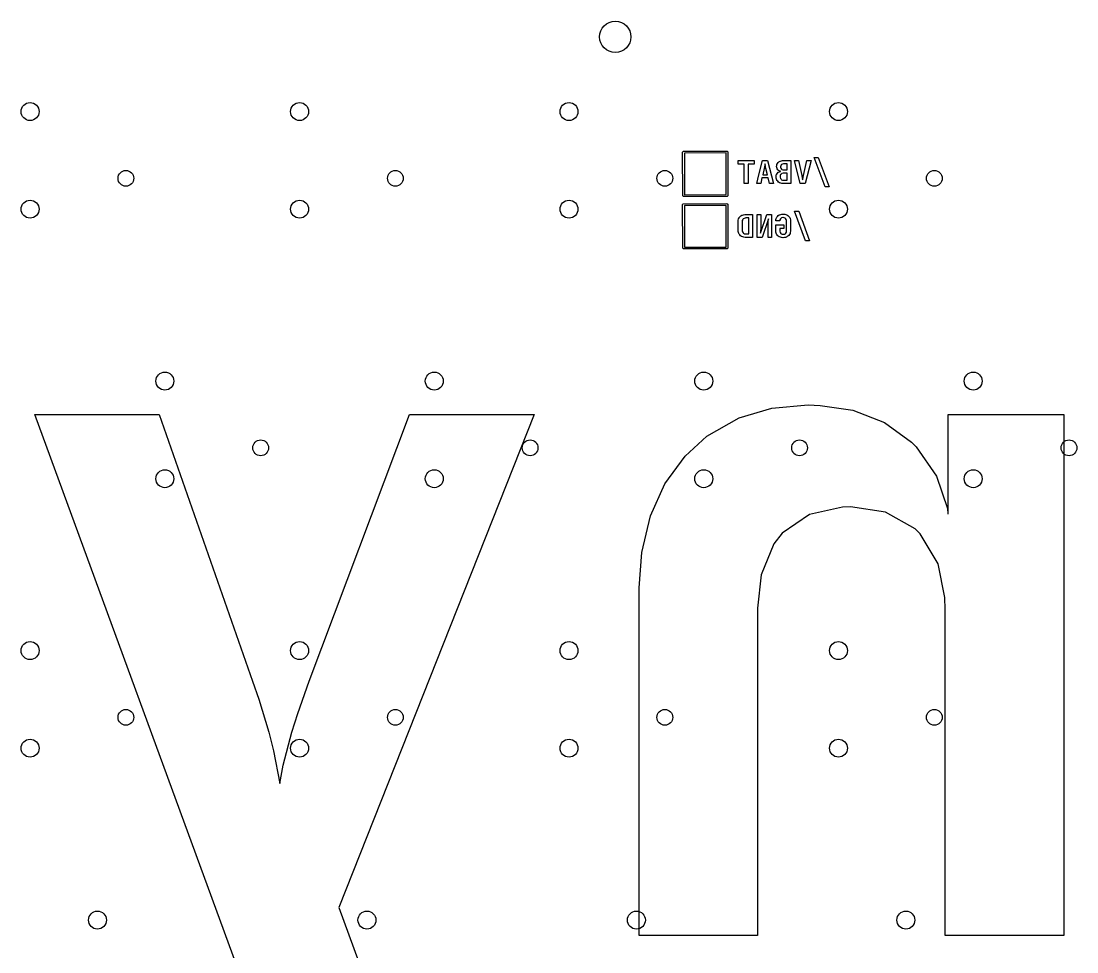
# Model space of a CAD drawing. Extents: x 0.7 to 11, y -6.1 to -1.6.
# Drawn here: x 6.575 to 9.351, y -4.058 to -1.61 of the extents above; entities that cross this region are included whole.
import ezdxf

# ---------------------------------------------------------------- set-up
doc = ezdxf.new("R2010")
doc.units = 0
doc.header["$MEASUREMENT"] = 0
doc.layers.add('BLACK', color=7, linetype='CONTINUOUS')

msp = doc.modelspace()

# ---------------------------------------------------------------- linework, layer by layer
at = {"layer": 'BLACK', "linetype": 'CONTINUOUS'}
for p, q in [((8.3146, -1.9547), (8.3147, -1.9538)), ((8.3147, -2.0698), (8.3146, -1.9547)), ((8.3147, -1.9538), (8.316, -1.9525)), ((8.316, -1.9525), (8.4311, -1.9524)), ((8.4287, -1.9569), (8.3191, -1.9571)), ((8.3191, -1.9571), (8.3193, -2.0667)), ((8.4289, -2.0665), (8.4287, -1.9569)), ((8.4311, -1.9524), (8.432, -1.9525)), ((8.432, -1.9525), (8.4333, -1.9538)), ((8.4333, -1.9538), (8.4335, -2.0689)), ((8.689, -2.0463), (8.6601, -1.9686)), ((8.6601, -1.9686), (8.6709, -1.9686)), ((8.6709, -1.9686), (8.6997, -2.0463)), ((8.4607, -1.9862), (8.4607, -1.9769)), ((8.4607, -1.9769), (8.5027, -1.9769)), ((8.4765, -1.9862), (8.4607, -1.9862)), ((8.4765, -2.0372), (8.4765, -1.9862)), ((8.5027, -1.9862), (8.4869, -1.9862)), ((8.4869, -1.9862), (8.4869, -2.0372)), ((8.5027, -1.9769), (8.5027, -1.9862)), ((8.5152, -2.0142), (8.5246, -1.9769)), ((8.5246, -1.9769), (8.5379, -1.9769)), ((8.5288, -1.9979), (8.5251, -2.0142)), ((8.5294, -1.995), (8.5288, -1.9979)), ((8.53, -1.9921), (8.5294, -1.995)), ((8.5303, -1.9906), (8.53, -1.9921)), ((8.5309, -1.9878), (8.5303, -1.9906)), ((8.5312, -1.9859), (8.5309, -1.9878)), ((8.5318, -1.9887), (8.5312, -1.9859)), ((8.5321, -1.9906), (8.5318, -1.9887)), ((8.5327, -1.9936), (8.5321, -1.9906)), ((8.5334, -1.9966), (8.5327, -1.9936)), ((8.5337, -1.9978), (8.5334, -1.9966)), ((8.5374, -2.0142), (8.5337, -1.9978)), ((8.5379, -1.9769), (8.5531, -2.0372)), ((8.5617, -1.9924), (8.5619, -1.9898)), ((8.5618, -1.9936), (8.5617, -1.9924)), ((8.562, -1.9954), (8.5618, -1.9936)), ((8.5619, -1.9898), (8.5626, -1.987)), ((8.5629, -1.9982), (8.562, -1.9954)), ((8.5626, -1.987), (8.564, -1.9842)), ((8.563, -1.9984), (8.5629, -1.9982)), ((8.5646, -2.0009), (8.563, -1.9984)), ((8.564, -1.9842), (8.5657, -1.9821)), ((8.5657, -1.9821), (8.5679, -1.9803)), ((8.5679, -1.9803), (8.5707, -1.9788)), ((8.5707, -1.9788), (8.5717, -1.9783)), ((8.5717, -1.9783), (8.5747, -1.9775)), ((8.5725, -1.9906), (8.5721, -1.9936)), ((8.5721, -1.9936), (8.5721, -1.9943)), ((8.5721, -1.9943), (8.5727, -1.9971)), ((8.574, -1.988), (8.5725, -1.9906)), ((8.5727, -1.9971), (8.5744, -1.9995)), ((8.5744, -1.9876), (8.574, -1.988)), ((8.577, -1.9861), (8.5744, -1.9876)), ((8.5747, -1.9775), (8.5776, -1.977)), ((8.5798, -1.9855), (8.577, -1.9861)), ((8.5776, -1.977), (8.5808, -1.9769)), ((8.5809, -1.9855), (8.5798, -1.9855)), ((8.5808, -1.9769), (8.5992, -1.9769)), ((8.5892, -1.9855), (8.5809, -1.9855)), ((8.5892, -2.0017), (8.5892, -1.9855)), ((8.5992, -1.9769), (8.5992, -2.0372)), ((8.6236, -2.0372), (8.6085, -1.9769)), ((8.6085, -1.9769), (8.619, -1.9769)), ((8.619, -1.9769), (8.6278, -2.0161)), ((8.6324, -2.0162), (8.6416, -1.9769)), ((8.6522, -1.9769), (8.637, -2.0372)), ((8.6416, -1.9769), (8.6522, -1.9769)), ((8.5094, -2.0372), (8.5152, -2.0142)), ((8.5232, -2.0226), (8.5199, -2.0372)), ((8.5392, -2.0226), (8.5232, -2.0226)), ((8.5251, -2.0142), (8.5374, -2.0142)), ((8.5426, -2.0372), (8.5392, -2.0226)), ((8.5603, -2.0189), (8.5608, -2.0159)), ((8.5603, -2.0195), (8.5603, -2.0189)), ((8.5603, -2.02), (8.5603, -2.0195)), ((8.5605, -2.0231), (8.5603, -2.02)), ((8.5612, -2.026), (8.5605, -2.0231)), ((8.5608, -2.0159), (8.5618, -2.013)), ((8.5626, -2.0288), (8.5612, -2.026)), ((8.5618, -2.013), (8.5622, -2.0123)), ((8.5622, -2.0123), (8.5638, -2.0098)), ((8.5638, -2.0098), (8.5659, -2.0078)), ((8.5666, -2.0029), (8.5646, -2.0009)), ((8.5659, -2.0078), (8.5664, -2.0075)), ((8.5664, -2.0075), (8.5691, -2.0061)), ((8.5691, -2.0044), (8.5666, -2.0029)), ((8.572, -2.0052), (8.5691, -2.0044)), ((8.5691, -2.0061), (8.572, -2.0054)), ((8.571, -2.0166), (8.5706, -2.0195)), ((8.5706, -2.0195), (8.5707, -2.0208)), ((8.5707, -2.0208), (8.5715, -2.0237)), ((8.5722, -2.0139), (8.571, -2.0166)), ((8.5715, -2.0237), (8.5733, -2.0262)), ((8.572, -2.0054), (8.572, -2.0052)), ((8.5733, -2.0127), (8.5722, -2.0139)), ((8.5757, -2.011), (8.5733, -2.0127)), ((8.5733, -2.0262), (8.5747, -2.0272)), ((8.5744, -1.9995), (8.5752, -2.0002)), ((8.5752, -2.0002), (8.5778, -2.0014)), ((8.5785, -2.0102), (8.5757, -2.011)), ((8.5778, -2.0014), (8.5809, -2.0017)), ((8.5804, -2.0101), (8.5785, -2.0102)), ((8.5892, -2.0101), (8.5804, -2.0101)), ((8.5809, -2.0017), (8.5892, -2.0017)), ((8.5892, -2.0286), (8.5892, -2.0101)), ((8.6278, -2.0161), (8.628, -2.0167)), ((8.628, -2.0167), (8.6286, -2.0196)), ((8.6286, -2.0196), (8.6291, -2.0224)), ((8.6291, -2.0224), (8.6296, -2.0249)), ((8.6296, -2.0249), (8.6301, -2.0278)), ((8.6301, -2.0278), (8.6305, -2.0254)), ((8.6305, -2.0254), (8.6311, -2.0224)), ((8.6311, -2.0224), (8.6312, -2.022)), ((8.6312, -2.022), (8.6318, -2.019)), ((8.6318, -2.019), (8.6324, -2.0162)), ((8.4869, -2.0372), (8.4765, -2.0372)), ((8.5199, -2.0372), (8.5094, -2.0372)), ((8.5531, -2.0372), (8.5426, -2.0372)), ((8.5627, -2.0291), (8.5626, -2.0288)), ((8.5646, -2.0315), (8.5627, -2.0291)), ((8.567, -2.0336), (8.5646, -2.0315)), ((8.5695, -2.0351), (8.567, -2.0336)), ((8.5724, -2.0362), (8.5695, -2.0351)), ((8.5752, -2.0369), (8.5724, -2.0362)), ((8.5747, -2.0272), (8.5775, -2.0283)), ((8.5783, -2.0372), (8.5752, -2.0369)), ((8.5775, -2.0283), (8.5804, -2.0286)), ((8.5798, -2.0372), (8.5783, -2.0372)), ((8.5992, -2.0372), (8.5798, -2.0372)), ((8.5804, -2.0286), (8.5892, -2.0286)), ((8.637, -2.0372), (8.6236, -2.0372)), ((8.6997, -2.0463), (8.689, -2.0463)), ((8.316, -2.0711), (8.3147, -2.0698)), ((8.3169, -2.0713), (8.316, -2.0711)), ((8.432, -2.0711), (8.3169, -2.0713)), ((8.3193, -2.0667), (8.4289, -2.0665)), ((8.4333, -2.0698), (8.432, -2.0711)), ((8.4335, -2.0689), (8.4333, -2.0698)), ((8.3146, -2.0925), (8.3147, -2.0916)), ((8.3147, -2.2076), (8.3146, -2.0925)), ((8.3147, -2.0916), (8.316, -2.0903)), ((8.316, -2.0903), (8.4311, -2.0902)), ((8.4287, -2.0947), (8.3191, -2.0949)), ((8.3191, -2.0949), (8.3193, -2.2045)), ((8.4289, -2.2043), (8.4287, -2.0947)), ((8.4311, -2.0902), (8.432, -2.0903)), ((8.432, -2.0903), (8.4333, -2.0916)), ((8.4333, -2.0916), (8.4335, -2.2067)), ((8.4606, -2.1364), (8.4609, -2.1333)), ((8.4606, -2.1374), (8.4606, -2.1364)), ((8.4606, -2.16), (8.4606, -2.1374)), ((8.4609, -2.1333), (8.4618, -2.1303)), ((8.4618, -2.1303), (8.4631, -2.1275)), ((8.4631, -2.1275), (8.4634, -2.127)), ((8.4634, -2.127), (8.4653, -2.1246)), ((8.4653, -2.1246), (8.4675, -2.1226)), ((8.4675, -2.1226), (8.4701, -2.1209)), ((8.4701, -2.1209), (8.4718, -2.1201)), ((8.4713, -2.1344), (8.4709, -2.1374)), ((8.4709, -2.1374), (8.4709, -2.16)), ((8.4726, -2.1317), (8.4713, -2.1344)), ((8.4718, -2.1201), (8.4747, -2.1192)), ((8.4736, -2.1305), (8.4726, -2.1317)), ((8.4761, -2.1288), (8.4736, -2.1305)), ((8.4747, -2.1192), (8.4778, -2.1187)), ((8.4789, -2.128), (8.4761, -2.1288)), ((8.4778, -2.1187), (8.4807, -2.1186)), ((8.4807, -2.1279), (8.4789, -2.128)), ((8.4807, -2.1186), (8.4987, -2.1186)), ((8.4883, -2.1279), (8.4807, -2.1279)), ((8.4883, -2.1697), (8.4883, -2.1279)), ((8.4987, -2.1186), (8.4987, -2.1789)), ((8.5108, -2.1789), (8.5108, -2.1186)), ((8.5108, -2.1186), (8.5202, -2.1186)), ((8.5191, -2.1674), (8.5358, -2.1186)), ((8.5202, -2.1186), (8.5202, -2.1472)), ((8.5401, -2.1302), (8.5234, -2.1789)), ((8.5358, -2.1186), (8.5484, -2.1186)), ((8.5394, -2.1389), (8.5396, -2.1359)), ((8.5396, -2.1359), (8.5398, -2.1332)), ((8.5398, -2.1332), (8.5401, -2.1302)), ((8.5484, -2.1186), (8.5484, -2.1789)), ((8.5597, -2.1346), (8.56, -2.1317)), ((8.5597, -2.1356), (8.5597, -2.1346)), ((8.57, -2.1356), (8.5597, -2.1356)), ((8.56, -2.1317), (8.5608, -2.1288)), ((8.5608, -2.1288), (8.5621, -2.1261)), ((8.5621, -2.1261), (8.5639, -2.1236)), ((8.5639, -2.1236), (8.5662, -2.1215)), ((8.5662, -2.1215), (8.5687, -2.12)), ((8.5687, -2.12), (8.5698, -2.1194)), ((8.5698, -2.1194), (8.5728, -2.1184)), ((8.5704, -2.1327), (8.57, -2.1356)), ((8.5716, -2.13), (8.5704, -2.1327)), ((8.5724, -2.1291), (8.5716, -2.13)), ((8.5749, -2.1275), (8.5724, -2.1291)), ((8.5728, -2.1184), (8.5757, -2.1179)), ((8.5778, -2.1269), (8.5749, -2.1275)), ((8.5757, -2.1179), (8.5788, -2.1178)), ((8.5789, -2.1268), (8.5778, -2.1269)), ((8.5788, -2.1178), (8.5803, -2.1178)), ((8.5817, -2.1271), (8.5789, -2.1268)), ((8.5803, -2.1178), (8.5833, -2.1181)), ((8.5844, -2.1283), (8.5817, -2.1271)), ((8.5833, -2.1181), (8.5861, -2.1188)), ((8.5854, -2.1291), (8.5844, -2.1283)), ((8.5871, -2.1316), (8.5854, -2.1291)), ((8.5861, -2.1188), (8.589, -2.1199)), ((8.5877, -2.1345), (8.5871, -2.1316)), ((8.5877, -2.1356), (8.5877, -2.1345)), ((8.5877, -2.1619), (8.5877, -2.1356)), ((8.589, -2.1199), (8.5915, -2.1215)), ((8.5915, -2.1215), (8.5938, -2.1236)), ((8.5938, -2.1236), (8.5957, -2.1261)), ((8.5957, -2.1261), (8.5961, -2.1269)), ((8.5961, -2.1269), (8.5972, -2.1296)), ((8.5972, -2.1296), (8.5979, -2.1326)), ((8.5979, -2.1326), (8.5981, -2.1356)), ((8.5981, -2.1356), (8.5981, -2.1619)), ((8.6378, -2.188), (8.6089, -2.1103)), ((8.6089, -2.1103), (8.6197, -2.1103)), ((8.6197, -2.1103), (8.6486, -2.188)), ((8.4608, -2.1631), (8.4606, -2.16)), ((8.4614, -2.166), (8.4608, -2.1631)), ((8.4709, -2.16), (8.471, -2.1616)), ((8.471, -2.1616), (8.4719, -2.1646)), ((8.4719, -2.1646), (8.4736, -2.167)), ((8.5193, -2.1645), (8.5191, -2.1674)), ((8.5195, -2.1616), (8.5193, -2.1645)), ((8.5196, -2.1611), (8.5195, -2.1616)), ((8.5198, -2.1582), (8.5196, -2.1611)), ((8.5199, -2.1552), (8.5198, -2.1582)), ((8.52, -2.1538), (8.5199, -2.1552)), ((8.5201, -2.1509), (8.52, -2.1538)), ((8.5202, -2.1479), (8.5201, -2.1509)), ((8.5202, -2.1472), (8.5202, -2.1479)), ((8.5391, -2.1459), (8.5392, -2.1429)), ((8.5391, -2.1488), (8.5391, -2.1459)), ((8.5391, -2.1494), (8.5391, -2.1488)), ((8.5391, -2.1789), (8.5391, -2.1494)), ((8.5392, -2.1429), (8.5393, -2.142)), ((8.5393, -2.142), (8.5394, -2.1389)), ((8.5597, -2.1619), (8.5597, -2.1462)), ((8.5597, -2.1462), (8.5804, -2.1462)), ((8.5599, -2.1648), (8.5597, -2.1619)), ((8.5605, -2.1679), (8.5599, -2.1648)), ((8.5804, -2.1552), (8.57, -2.1552)), ((8.57, -2.1552), (8.57, -2.1619)), ((8.57, -2.1619), (8.5701, -2.1629)), ((8.5701, -2.1629), (8.5707, -2.1658)), ((8.5804, -2.1462), (8.5804, -2.1552)), ((8.5862, -2.1675), (8.5874, -2.1648)), ((8.5874, -2.1648), (8.5877, -2.1619)), ((8.598, -2.1626), (8.5977, -2.1658)), ((8.5981, -2.1619), (8.598, -2.1626)), ((8.4625, -2.1689), (8.4614, -2.166)), ((8.4631, -2.17), (8.4625, -2.1689)), ((8.4649, -2.1725), (8.4631, -2.17)), ((8.467, -2.1746), (8.4649, -2.1725)), ((8.4695, -2.1763), (8.467, -2.1746)), ((8.4701, -2.1766), (8.4695, -2.1763)), ((8.4728, -2.1777), (8.4701, -2.1766)), ((8.4757, -2.1785), (8.4728, -2.1777)), ((8.4736, -2.167), (8.4749, -2.1681)), ((8.4749, -2.1681), (8.4776, -2.1693)), ((8.4788, -2.1789), (8.4757, -2.1785)), ((8.4776, -2.1693), (8.4807, -2.1697)), ((8.4807, -2.1789), (8.4788, -2.1789)), ((8.4807, -2.1697), (8.4883, -2.1697)), ((8.4987, -2.1789), (8.4807, -2.1789)), ((8.5234, -2.1789), (8.5108, -2.1789)), ((8.5484, -2.1789), (8.5391, -2.1789)), ((8.5616, -2.1706), (8.5605, -2.1679)), ((8.5621, -2.1714), (8.5616, -2.1706)), ((8.5639, -2.1739), (8.5621, -2.1714)), ((8.5662, -2.176), (8.5639, -2.1739)), ((8.5687, -2.1776), (8.5662, -2.176)), ((8.5715, -2.1787), (8.5687, -2.1776)), ((8.5707, -2.1658), (8.5724, -2.1684)), ((8.5747, -2.1795), (8.5715, -2.1787)), ((8.5724, -2.1684), (8.5733, -2.1692)), ((8.5733, -2.1692), (8.576, -2.1704)), ((8.5777, -2.1797), (8.5747, -2.1795)), ((8.576, -2.1704), (8.5789, -2.1707)), ((8.5788, -2.1798), (8.5777, -2.1797)), ((8.582, -2.1796), (8.5788, -2.1798)), ((8.5789, -2.1707), (8.5799, -2.1707)), ((8.5799, -2.1707), (8.5828, -2.1701)), ((8.5849, -2.1791), (8.582, -2.1796)), ((8.5828, -2.1701), (8.5854, -2.1684)), ((8.5879, -2.1781), (8.5849, -2.1791)), ((8.5854, -2.1684), (8.5862, -2.1675)), ((8.589, -2.1776), (8.5879, -2.1781)), ((8.5915, -2.176), (8.589, -2.1776)), ((8.5938, -2.1739), (8.5915, -2.176)), ((8.5957, -2.1714), (8.5938, -2.1739)), ((8.5969, -2.1687), (8.5957, -2.1714)), ((8.5977, -2.1658), (8.5969, -2.1687)), ((8.6486, -2.188), (8.6378, -2.188)), ((8.316, -2.2089), (8.3147, -2.2076)), ((8.3169, -2.2091), (8.316, -2.2089)), ((8.432, -2.2089), (8.3169, -2.2091)), ((8.3193, -2.2045), (8.4289, -2.2043)), ((8.4333, -2.2076), (8.432, -2.2089)), ((8.4335, -2.2067), (8.4333, -2.2076)), ((8.4628, -2.6532), (8.5488, -2.628)), ((8.5488, -2.628), (8.645, -2.6196)), ((8.645, -2.6196), (8.676, -2.6205)), ((8.676, -2.6205), (8.7622, -2.6333)), ((8.7622, -2.6333), (8.8456, -2.6656)), ((7.2772, -4.4633), (6.6109, -2.6444)), ((6.6109, -2.6444), (6.9377, -2.6444)), ((6.9377, -2.6444), (7.1837, -3.3459)), ((7.3324, -3.3459), (7.5962, -2.6444)), ((7.9239, -2.6444), (7.4102, -3.9405)), ((7.5962, -2.6444), (7.9239, -2.6444)), ((8.3781, -2.7016), (8.4628, -2.6532)), ((9.0127, -2.906), (9.0127, -2.6444)), ((9.0127, -2.6444), (9.3169, -2.6444)), ((9.3169, -2.6444), (9.3169, -4.0148)), ((8.8456, -2.6656), (8.9162, -2.717)), ((8.3212, -2.7539), (8.3781, -2.7016)), ((8.9162, -2.717), (8.9286, -2.7294)), ((8.9286, -2.7294), (8.9825, -2.807)), ((8.2681, -2.8268), (8.3212, -2.7539)), ((8.2302, -2.9113), (8.2681, -2.8268)), ((8.9825, -2.807), (9.0109, -2.8916)), ((8.2075, -3.0072), (8.2302, -2.9113)), ((8.6486, -2.9073), (8.5767, -2.9569)), ((8.7352, -2.8884), (8.6486, -2.9073)), ((8.7562, -2.8878), (8.7352, -2.8884)), ((8.8483, -2.9013), (8.7562, -2.8878)), ((8.9259, -2.9456), (8.8483, -2.9013)), ((9.0109, -2.8916), (9.0124, -2.906)), ((9.0124, -2.906), (9.0127, -2.906)), ((8.5767, -2.9569), (8.5546, -2.9847)), ((8.9388, -2.9582), (8.9259, -2.9456)), ((8.9865, -3.037), (8.9388, -2.9582)), ((8.5546, -2.9847), (8.5207, -3.0658)), ((8.2, -3.1006), (8.2075, -3.0072)), ((9.0042, -3.126), (8.9865, -3.037)), ((8.5207, -3.0658), (8.5115, -3.1534)), ((8.1999, -3.1147), (8.2, -3.1006)), ((8.1999, -4.0148), (8.1999, -3.1147)), ((9.0053, -3.1573), (9.0042, -3.126)), ((8.5115, -3.1534), (8.5115, -4.0148)), ((9.0053, -4.0148), (9.0053, -3.1573)), ((7.1837, -3.3459), (7.2001, -3.3928)), ((7.3023, -3.4306), (7.3324, -3.3459)), ((7.2001, -3.3928), (7.2263, -3.4798)), ((7.2867, -3.4798), (7.3023, -3.4306)), ((7.2263, -3.4798), (7.2388, -3.5289)), ((7.2639, -3.567), (7.2867, -3.4798)), ((7.2388, -3.5289), (7.2554, -3.6149)), ((7.2554, -3.6149), (7.2639, -3.567)), ((7.4102, -3.9405), (7.6031, -4.4633)), ((8.5115, -4.0148), (8.1999, -4.0148)), ((9.3169, -4.0148), (9.0053, -4.0148))]:
    msp.add_line(p, q, dxfattribs=at)
at = {"layer": 'BLACK'}
for centre, radius in [((8.1374, -1.6516), 0.0413), ((6.5984, -1.848), 0.0236), ((7.3071, -1.848), 0.0236), ((8.0157, -1.848), 0.0236), ((8.7244, -1.848), 0.0236), ((6.8504, -2.0236), 0.0207), ((7.5591, -2.0236), 0.0207), ((8.2677, -2.0236), 0.0207), ((8.9764, -2.0236), 0.0207), ((6.5984, -2.1047), 0.0236), ((7.3071, -2.1047), 0.0236), ((8.0157, -2.1047), 0.0236), ((8.7244, -2.1047), 0.0236), ((6.9528, -2.5567), 0.0236), ((7.6614, -2.5567), 0.0236), ((8.3701, -2.5567), 0.0236), ((9.0787, -2.5567), 0.0236), ((7.2047, -2.7323), 0.0207), ((7.9134, -2.7323), 0.0207), ((8.622, -2.7323), 0.0207), ((9.3307, -2.7323), 0.0207), ((6.9528, -2.8134), 0.0236), ((7.6614, -2.8134), 0.0236), ((8.3701, -2.8134), 0.0236), ((9.0787, -2.8134), 0.0236), ((6.5984, -3.2654), 0.0236), ((7.3071, -3.2654), 0.0236), ((8.0157, -3.2654), 0.0236), ((8.7244, -3.2654), 0.0236), ((6.8504, -3.4409), 0.0207), ((7.5591, -3.4409), 0.0207), ((8.2677, -3.4409), 0.0207), ((8.9764, -3.4409), 0.0207), ((6.5984, -3.522), 0.0236), ((7.3071, -3.522), 0.0236), ((8.0157, -3.522), 0.0236), ((8.7244, -3.522), 0.0236), ((6.7756, -3.974), 0.0236), ((7.4843, -3.974), 0.0236), ((8.1929, -3.974), 0.0236), ((8.9016, -3.974), 0.0236)]:
    msp.add_circle(centre, radius, dxfattribs=at)

doc.saveas('drawing.dxf')
